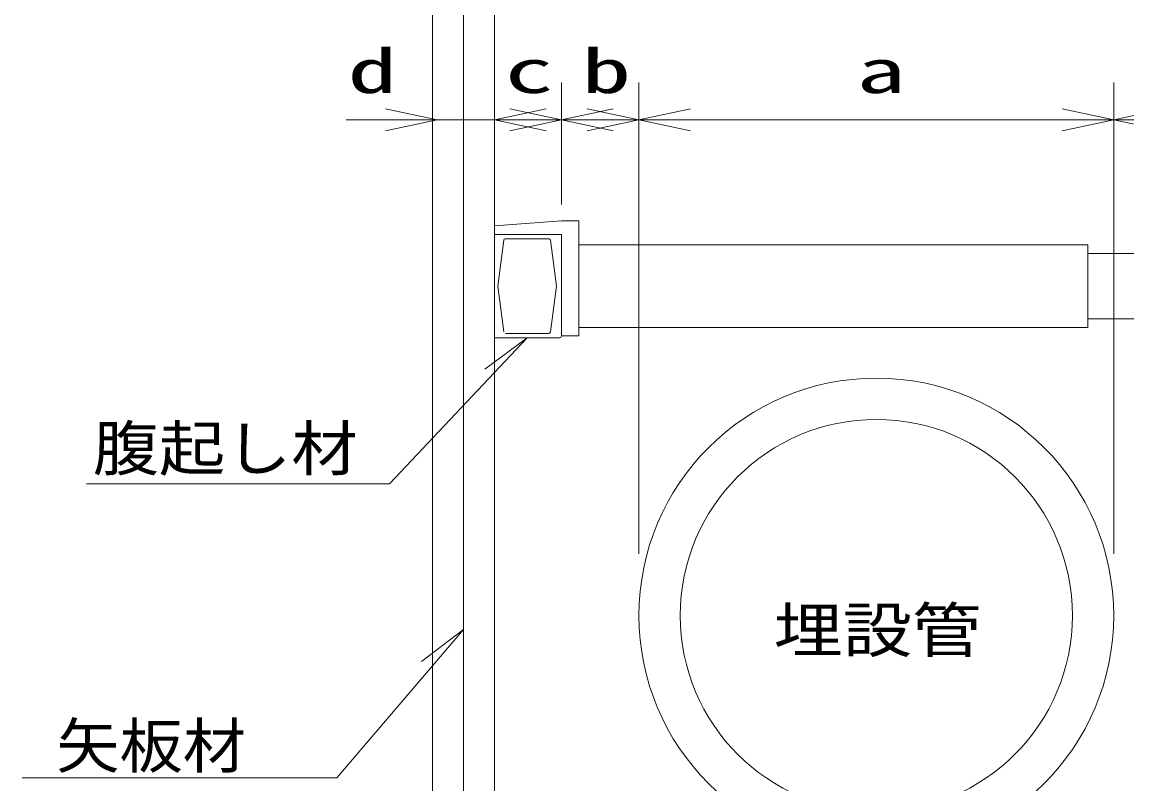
# Model space of a CAD drawing. Units: millimetres on the paper. Extents: x -398 to 398, y -282 to 282.
# Drawn here: x -333.8 to -269.6, y -120.3 to -76 of the extents above; entities that cross this region are included whole.
import ezdxf
from ezdxf.enums import TextEntityAlignment as Align

# ---------------------------------------------------------------- set-up
doc = ezdxf.new("R2010")
doc.units = ezdxf.units.MM
doc.layers.add('0-2__0-1__1-0_陣へようこそ', color=7, linetype='Continuous', lineweight=18)
doc.styles.add('ＭＳ ゴシック', font='')
doc.styles.get('ＭＳ ゴシック').set_extended_font_data('MS Gothic')

msp = doc.modelspace()

# ---------------------------------------------------------------- linework, layer by layer
at = {"layer": '0-2__0-1__1-0_陣へようこそ'}
for p, q in [((-309.919, -48.072), (-309.919, -154.272)), ((-308.119, -48.072), (-308.119, -154.272)), ((-306.319, -48.072), (-306.319, -154.272)), ((-302.419, -86.583), (-302.419, -79.498)), ((-297.919, -106.886), (-297.919, -79.498)), ((-270.319, -106.886), (-270.319, -79.498)), ((-309.644, -81.665), (-312.644, -81.027)), ((-306.319, -81.665), (-303.319, -81.027)), ((-302.419, -81.665), (-305.419, -81.027)), ((-302.419, -81.665), (-299.419, -81.027)), ((-297.919, -81.665), (-300.919, -81.027)), ((-297.919, -81.665), (-294.919, -81.027)), ((-270.319, -81.665), (-273.319, -81.027)), ((-270.319, -81.665), (-267.319, -81.027)), ((-314.938, -81.665), (-251.926, -81.665)), ((-309.644, -81.665), (-312.644, -82.303)), ((-306.319, -81.665), (-303.319, -82.303)), ((-302.419, -81.665), (-305.419, -82.303)), ((-302.419, -81.665), (-299.419, -82.303)), ((-297.919, -81.665), (-300.919, -82.303)), ((-297.919, -81.665), (-294.919, -82.303)), ((-270.319, -81.665), (-273.319, -82.303)), ((-270.319, -81.665), (-267.319, -82.303)), ((-301.419, -88.922), (-271.819, -88.922)), ((-279.919, -88.922), (-301.419, -88.922)), ((-312.429, -102.814), (-304.419, -94.322)), ((-304.419, -94.322), (-306.878, -96.155)), ((-330.032, -102.814), (-312.429, -102.814)), ((-315.49, -119.898), (-308.119, -111.274)), ((-308.119, -111.274), (-310.553, -113.14)), ((-333.779, -119.898), (-315.49, -119.898))]:
    msp.add_line(p, q, dxfattribs=at)
for points in [[(-302.419, -87.522), (-306.319, -87.814), (-302.419, -87.522)], [(-301.419, -87.522), (-302.419, -87.522), (-301.419, -87.522)], [(-301.419, -94.222), (-301.419, -87.522), (-301.419, -94.222)], [(-306.319, -88.322), (-302.419, -88.322), (-306.319, -88.322)], [(-303.157, -88.572), (-305.681, -88.572), (-303.157, -88.572)], [(-302.419, -88.322), (-302.419, -94.222), (-302.419, -88.322)], [(-305.78, -88.659), (-306.119, -91.322), (-305.78, -88.659)], [(-302.719, -91.322), (-303.058, -88.659), (-302.719, -91.322)], [(-271.819, -93.722), (-271.819, -88.922), (-271.819, -93.722)], [(-271.819, -89.422), (-266.919, -89.422), (-271.819, -89.422)], [(-306.119, -91.322), (-305.78, -93.984), (-306.119, -91.322)], [(-303.058, -93.984), (-302.719, -91.322), (-303.058, -93.984)], [(-271.819, -93.722), (-301.419, -93.722), (-279.919, -93.722)], [(-271.819, -93.222), (-266.919, -93.222), (-271.819, -93.222)], [(-302.519, -94.322), (-306.319, -94.322), (-302.519, -94.322)], [(-305.681, -94.072), (-303.157, -94.072), (-305.681, -94.072)], [(-302.419, -94.222), (-301.419, -94.222), (-302.419, -94.222)]]:
    msp.add_lwpolyline(points, dxfattribs=at)
for radius in [13.8, 11.4]:
    msp.add_circle((-284.119, -110.472), radius, dxfattribs=at)
for centre, start, end in [((-305.681, -88.672), 90, 172.7468), ((-305.681, -88.672), 90, 172.7468), ((-303.157, -88.672), 7.2532, 90), ((-303.157, -88.672), 7.2532, 90), ((-303.157, -93.972), 270, 352.7468), ((-303.157, -93.972), 270, 352.7468), ((-302.519, -94.222), 270, 0), ((-302.519, -94.222), 270, 0)]:
    msp.add_arc(centre, 0.1, start, end, dxfattribs=at)

# ---------------------------------------------------------------- texts
at = {"layer": '0-2__0-1__1-0_陣へようこそ', "style": 'ＭＳ ゴシック'}
for s, width, p in [('d', 1.65, (-314.852, -80.869)), ('b', 1.65, (-301.254, -80.869)), ('c', 1.65, (-305.742, -80.869)), ('a', 1.65, (-285.279, -80.869)), ('腹起し材', 1.1, (-329.675, -102.809)), ('埋設管', 1.15, (-290.091, -113.373)), ('矢板材', 1.05, (-331.788, -120.097))]:
    msp.add_text(s, height=2.566, dxfattribs=dict(at, width=width)).set_placement(p, align=Align.BOTTOM_LEFT)

doc.saveas('drawing.dxf')
